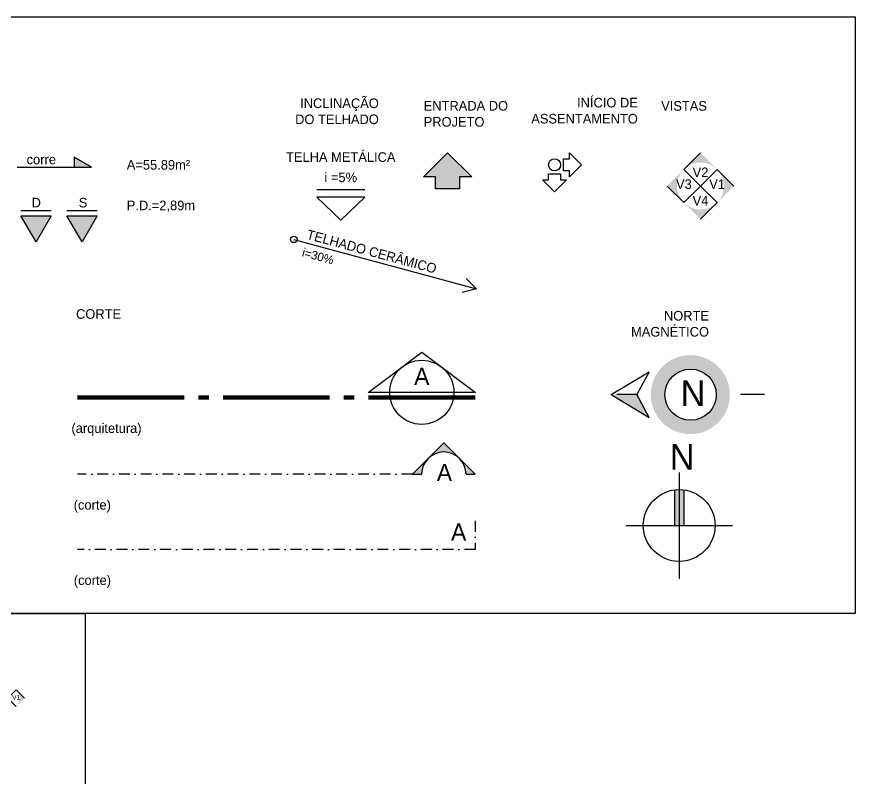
# Model space of a CAD drawing. Header units: centimetres. Extents: x 30244 to 591333, y -111940 to 104227.
# Drawn here: x 105886 to 184281, y 12645 to 83856 of the extents above; entities that cross this region are included whole.
import ezdxf
from ezdxf.enums import TextEntityAlignment as Align

# ---------------------------------------------------------------- set-up
doc = ezdxf.new("R2010")
doc.units = ezdxf.units.CM
doc.header["$LTSCALE"] = 4
doc.linetypes.add('DASHDOT', pattern=[25.4, 12.7, -6.35, 0, -6.35])
doc.layers.add('B-CORTE', color=4, linetype='DASHDOT')
doc.layers.add('B-SIMBOLOS', color=2, linetype='Continuous')
doc.layers.add('C-TEXTO-01', color=2, linetype='Continuous', lineweight=20)
doc.layers.add('C-TEXTO-03', color=2, linetype='Continuous', lineweight=20)
doc.styles.add('Esc.125', font='ERASLGHT.TTF', dxfattribs={"height": 22.5})
doc.styles.add('RSA', font='arial.ttf')
doc.styles.add('S0', font='ERASDEMI.TTF')
doc.styles.add('S2', font='romans.shx', dxfattribs={"height": 0.2})
doc.styles.add('Símbolos', font='ERASLGHT.TTF')

# ---------------------------------------------------------------- blocks, each defined once
blk = doc.blocks.new('*U42')
blk.add_hatch(color=256).paths.add_polyline_path([(0.485, 0.485), (0.97, 0), (0.485, -0.485, 0.414214)])
for p, q in [((0.485, 0.485), (0, 0)), ((0.97, 0), (0.485, 0.485)), ((0, 0), (0.485, -0.485))]:
    blk.add_line(p, q)
at = {"layer": 'B-SIMBOLOS', "style": 'S2'}
blk.add_attdef('V1-V2-V3-V4', text='', height=0.2, dxfattribs=at).set_placement((0.485, -0.086), align=Align.CENTER)
blk = doc.blocks.new('*U48')
blk.add_line((-1779.84, 292.55), (-1792.34, 292.55))
blk.add_lwpolyline([(-1786.09, 279.72), (-1792.34, 290.55), (-1779.84, 290.55)], close=True)
at = {"layer": 'C-TEXTO-01', "style": 'Símbolos'}
blk.add_text('S', height=4, dxfattribs=at).set_placement((-1787.45, 294.03))
blk = doc.blocks.new('*U47')
blk.add_line((6.25, 12.83), (-6.25, 12.83))
blk.add_lwpolyline([(0, 0), (-6.25, 10.83), (6.25, 10.83)], close=True)
at = {"layer": 'C-TEXTO-01', "style": 'Símbolos'}
blk.add_text('D', height=4, dxfattribs=at).set_placement((-1.82, 14.31))
blk = doc.blocks.new('SENTIDO INCL')
for p, q in [((0, 0), (295, 0)), ((295, 0), (275.1, 11.5)), ((295, 0), (275.1, -11.5))]:
    blk.add_line(p, q)
blk.add_circle((0, 0), 5)
at = {"color": 7, "style": 'RSA'}
for tag, p in [('SENTIDO', (17.9, 6)), ('INCLINAÇÃO', (18.3, -22.1))]:
    blk.add_attdef(tag, p, '', height=15, dxfattribs=at)
blk = doc.blocks.new('*U41')
for p, q in [((0.312, 0.25), (0.562, 0)), ((0.312, 0.125), (0.312, 0.25)), ((0.187, -0.125), (0.187, 0.125)), ((0.187, 0.125), (0.312, 0.125)), ((0.562, 0), (0.312, -0.25)), ((0.312, -0.125), (0.187, -0.125)), ((0.312, -0.25), (0.312, -0.125)), ((0, -0.562), (-0.25, -0.313)), ((-0.25, -0.313), (-0.125, -0.313)), ((-0.125, -0.313), (-0.125, -0.187)), ((-0.125, -0.187), (0.125, -0.187)), ((0.25, -0.313), (0, -0.562)), ((0.125, -0.187), (0.125, -0.313)), ((0.125, -0.313), (0.25, -0.313))]:
    blk.add_line(p, q)
blk.add_circle((0, 0), 0.125)
blk = doc.blocks.new('*U40')
blk.add_lwpolyline([(40.25, 5.277), (46.526, 0.6), (33.974, 0.6)], close=True)
at = {"ltscale": 0.7, "const_width": 0.5}
for points in [[(12.5, 0), (0, 0)], [(15.375, 0), (14.125, 0)], [(29.5, 0), (17, 0)], [(32.375, 0), (31.125, 0)], [(46.5, 0), (34, 0)]]:
    blk.add_lwpolyline(points, dxfattribs=at)
blk.add_circle((40.25, 0.6), 3.75)
at = {"style": 'S0'}
blk.add_attdef('LETRA_CORTE', text='', height=2, dxfattribs=at).set_placement((40.25, 2.475), align=Align.MIDDLE_CENTER)
blk = doc.blocks.new('*U29')
blk.add_hatch(color=256).paths.add_polyline_path([(0.485, -0.485), (0, -0.97), (-0.485, -0.485, 0.414214)])
for p, q in [((0, 0), (-0.485, -0.485)), ((0.485, -0.485), (0, 0)), ((0, -0.97), (0.485, -0.485))]:
    blk.add_line(p, q)
at = {"layer": 'B-SIMBOLOS', "style": 'S2'}
blk.add_attdef('V1-V2-V3-V4', text='', height=0.2, dxfattribs=at).set_placement((0, -0.571), align=Align.CENTER)
blk = doc.blocks.new('*U30')
blk.add_hatch(color=256).paths.add_polyline_path([(-0.485, -0.485), (-0.97, 0), (-0.485, 0.485, 0.414214)])
for p, q in [((0, 0), (-0.485, 0.485)), ((-0.485, -0.485), (0, 0)), ((-0.97, 0), (-0.485, -0.485))]:
    blk.add_line(p, q)
at = {"layer": 'B-SIMBOLOS', "style": 'S2'}
blk.add_attdef('V1-V2-V3-V4', text='', height=0.2, dxfattribs=at).set_placement((-0.485, -0.086), align=Align.CENTER)
blk = doc.blocks.new('*U31')
blk.add_hatch(color=256).paths.add_polyline_path([(-0.485, 0.485), (0, 0.97), (0.485, 0.485, 0.414214)])
for p, q in [((0, 0.97), (-0.485, 0.485)), ((-0.485, 0.485), (0, 0)), ((0, 0), (0.485, 0.485))]:
    blk.add_line(p, q)
at = {"layer": 'B-SIMBOLOS', "style": 'S2'}
blk.add_attdef('V1-V2-V3-V4', text='', height=0.2, dxfattribs=at).set_placement((0, 0.399), align=Align.CENTER)
blk = doc.blocks.new('*U33')
blk.add_line((-0.45, 0.573), (0.45, 0.573))
blk.add_lwpolyline([(0, 0), (0.45, 0.433), (-0.45, 0.433)], close=True)
at = {"style": 'S2'}
for tag, p in [('COBERTURA', (0, 1.092)), ('INCLINAÇÃO', (0, 0.713))]:
    blk.add_attdef(tag, text='', height=0.2, dxfattribs=at).set_placement(p, align=Align.CENTER)
blk = doc.blocks.new('A$C114277C9')
h = blk.add_hatch(color=256)
h.dxf.hatch_style = 1
h.paths.add_polyline_path([(852, 148), (852, 0), (1109, 0)])
for p, q in [((1109, 0), (852, 148)), ((852, 148), (852, 0)), ((0, 0), (1109, 0))]:
    blk.add_line(p, q)
blk = doc.blocks.new('*U28')
for p, q in [((-0.5, 0.25), (0, 0.75)), ((0, 0.75), (0.5, 0.25)), ((-0.25, 0.25), (-0.5, 0.25)), ((-0.25, 0), (-0.25, 0.25)), ((0.5, 0.25), (0.25, 0.25)), ((0.25, 0.25), (0.25, 0)), ((0.25, 0), (-0.25, 0))]:
    blk.add_line(p, q)
blk = doc.blocks.new('A$C7EF14637')
at = {"layer": 'B-SIMBOLOS'}
h = blk.add_hatch(color=251, dxfattribs=at)
h.dxf.hatch_style = 1
h.set_gradient(color1=(90, 98, 114), color2=(235, 235, 235), tint=0.01, name='INVCYLINDER')
h.paths.add_polyline_path([(48.32, -14.64, 1), (25.76, 14.63, 1)])
h.paths.add_polyline_path([(27.68, 12.14, -1), (46.4, -12.15, -1)], flags=16)
h.paths.add_polyline_path([(29.67, 9.56, -1), (44.42, -9.58, -1)], flags=0)
h.paths.add_polyline_path([(35.01, -8.05), (33.9, -6.62), (37.87, 5.17), (29.68, -1.14), (28.69, 0.14), (39.1, 8.16), (40.16, 6.77), (36.19, -5.04), (44.39, 1.29), (45.41, -0.04)], flags=0)
h = blk.add_hatch(color=251, dxfattribs=at)
h.dxf.hatch_style = 1
h.set_gradient(color1=(90, 98, 114), color2=(235, 235, 235), tint=0.01, name='INVCYLINDER')
h.paths.add_polyline_path([(46.4, -12.15, 1), (27.68, 12.14, 1)])
h.paths.add_polyline_path([(29.67, 9.56, -1), (44.42, -9.58, -1)], flags=16)
h.paths.add_polyline_path([(35.01, -8.05), (33.9, -6.62), (37.87, 5.17), (29.68, -1.14), (28.69, 0.14), (39.1, 8.16), (40.16, 6.77), (36.19, -5.04), (44.39, 1.29), (45.41, -0.04)], flags=0)
blk.add_hatch(color=256, dxfattribs=at).paths.add_polyline_path([(0, 0), (17.83, -10.63), (12.08, 0)])
for p, q in [((0, 0), (17.83, 10.63)), ((17.83, 10.63), (12.08, 0)), ((0, 0), (17.83, -10.63)), ((12.08, 0), (2.63, 0)), ((17.83, -10.63), (12.08, 0)), ((71.68, 0), (60.42, 0))]:
    blk.add_line(p, q, dxfattribs=at)
blk.add_circle((37.16, -0.02), 11.99, dxfattribs=at)
at = {"layer": 'C-TEXTO-03', "insert": (32.52, 6.64), "char_height": 12, "width": 11.9206, "attachment_point": 1, "style": 'Símbolos'}
blk.add_mtext('N', dxfattribs=at)
blk = doc.blocks.new('A$C6AB97AFF')
at = {"layer": 'B-SIMBOLOS'}
h = blk.add_hatch(color=252, dxfattribs=at)
h.set_gradient(color1=(132, 132, 132), one_color=1, tint=1, name='INVCURVED')
h.paths.add_polyline_path([(2.19, 16.65, 0.032761), (0, 16.79), (0, 0), (2.19, 0)])
h.paths.add_polyline_path([(0, 16.79, 0.032761), (-2.19, 16.65), (-2.19, 0), (0, 0)])
for p, q in [((0, 24.86), (0, -24.86)), ((-2.19, 16.65), (-2.19, 0)), ((2.19, 16.65), (2.19, 0)), ((-24.86, 0), (24.86, 0))]:
    blk.add_line(p, q, dxfattribs=at)
blk.add_circle((0, 0), 16.79, dxfattribs=at)
at = {"layer": 'C-TEXTO-03', "insert": (-4.41, 38.08), "char_height": 12, "width": 11.9206, "attachment_point": 1, "style": 'Símbolos'}
blk.add_mtext('N', dxfattribs=at)
blk = doc.blocks.new('A$C4B335074')
at = {"layer": 'B-CORTE', "linetype": 'Continuous'}
h = blk.add_hatch(color=256, dxfattribs=at)
h.paths.add_polyline_path([(14.71, 14.71), (7.35, 7.35, -0.414214), (22.06, 7.35)])
h.paths.add_polyline_path([(22.06, 7.35, -0.198912), (25.11, 0), (29.42, 0)])
h.paths.add_polyline_path([(7.35, 7.35), (0, 0), (4.31, 0, -0.198912)])
for p, q in [((14.71, 14.71), (0, 0)), ((29.42, 0), (14.71, 14.71)), ((0, 0), (4.31, 0)), ((25.11, 0), (29.42, 0))]:
    blk.add_line(p, q, dxfattribs=at)
at = {"layer": 'B-CORTE', "linetype": 'Continuous', "ltscale": 0.4}
blk.add_arc((14.71, 0), 10.4, 0, 180, dxfattribs=at)

msp = doc.modelspace()

# ---------------------------------------------------------------- hatches: boundary and pattern name
at = {"layer": 'B-SIMBOLOS'}
h = msp.add_hatch(color=256, dxfattribs=at)
h.dxf.hatch_style = 1
h.paths.add_polyline_path([(143918.86, 68882.627), (145043.86, 68882.627), (145043.86, 67757.627), (147293.86, 67757.627), (147293.86, 68882.627), (148418.86, 68882.627), (146168.86, 71132.627)])
h = msp.add_hatch(color=256, dxfattribs=at)
h.dxf.hatch_style = 1
h.paths.add_polyline_path([(109090.988, 65241.614), (106278.488, 65241.614), (107684.738, 62805.918)])
h = msp.add_hatch(color=256, dxfattribs=at)
h.dxf.hatch_style = 1
h.paths.add_polyline_path([(111985.164, 62805.392), (113391.414, 65241.089), (110578.914, 65241.089)])

# ---------------------------------------------------------------- linework, layer by layer
at = {"layer": 'B-CORTE', "ltscale": 20}
msp.add_line((142871.468, 41078.227), (111554.596, 41078.227), dxfattribs=at)
msp.add_lwpolyline([(148754.596, 36706.681), (148754.596, 34031.962), (111554.596, 34031.962)], dxfattribs=at)
at = {"layer": 'DEFPOINTS', "color": 9}
for points in [[(40300.736, 83855.823), (184280.613, 83855.823), (184280.613, 28044.403), (40300.736, 28044.403)], [(40300.736, 28044.403), (112290.675, 28044.403), (112290.675, 138.692), (40300.736, 138.692)]]:
    msp.add_lwpolyline(points, close=True, dxfattribs=at)

# ---------------------------------------------------------------- block references
at = {"layer": 'B-CORTE', "xscale": 200, "yscale": 200, "zscale": 200}
msp.add_blockref('A$C4B335074', (142871.468, 41078.227), dxfattribs=at)
at = {"layer": 'B-SIMBOLOS'}
ref = msp.add_blockref('*U33', (136178.778, 64823.979), dxfattribs=dict(at, xscale=5000, yscale=5000, zscale=5000))
ref.add_attrib('COBERTURA', 'TELHA METÁLICA', dxfattribs={"layer": 'C-TEXTO-01', "height": 900, "style": 'Símbolos'}).set_placement((136178.778, 70284.764), align=Align.CENTER)
ref.add_attrib('INCLINAÇÃO', 'i =5%', dxfattribs={"layer": 'C-TEXTO-01', "height": 900, "style": 'Símbolos'}).set_placement((136178.778, 68389.186), align=Align.CENTER)
for name, p, xscale, yscale, zscale in [('A$C114277C9', (105937.925, 69793.552), 6.25, 6.25, 6.25), ('*U28', (146168.86, 67757.627), 4500, 4500, 4500), ('*U41', (156167.931, 70007.627), 4500, 4500, 4500), ('*U47', (107684.738, 62805.918), 225, 225, 225), ('*U48', (513856.464, -132.046), 225, 225, 225)]:
    msp.add_blockref(name, p, dxfattribs=dict(at, xscale=xscale, yscale=yscale, zscale=zscale))
ref = msp.add_blockref('*U31', (169815.706, 68029.05), dxfattribs=dict(at, xscale=3200, yscale=3200, zscale=3200))
ref.add_attrib('V1-V2-V3-V4', 'V2', dxfattribs={"layer": 'C-TEXTO-01', "height": 900, "style": 'Símbolos'}).set_placement((169815.706, 69306.966), align=Align.MIDDLE_CENTER)
ref = msp.add_blockref('*U30', (169815.706, 68029.05), dxfattribs=dict(at, xscale=3200, yscale=3200, zscale=3200))
ref.add_attrib('V1-V2-V3-V4', 'V3', dxfattribs={"layer": 'C-TEXTO-01', "height": 900, "style": 'Símbolos'}).set_placement((168263.917, 67755.178), align=Align.CENTER)
ref = msp.add_blockref('*U42', (169815.706, 68029.05), dxfattribs=dict(at, xscale=3200, yscale=3200, zscale=3200))
ref.add_attrib('V1-V2-V3-V4', 'V1', dxfattribs={"layer": 'C-TEXTO-01', "height": 900, "style": 'Símbolos'}).set_placement((171367.494, 67755.178), align=Align.CENTER)
ref = msp.add_blockref('*U29', (169815.706, 68029.05), dxfattribs=dict(at, xscale=3200, yscale=3200, zscale=3200))
ref.add_attrib('V1-V2-V3-V4', 'V4', dxfattribs={"layer": 'C-TEXTO-01', "height": 900, "style": 'Símbolos'}).set_placement((169815.706, 66203.39), align=Align.CENTER)
ref = msp.add_blockref('SENTIDO INCL', (131789.579, 63035.305), dxfattribs=dict(at, xscale=59.99999999804226, yscale=59.99999999804226, zscale=59.99999999804226, rotation=344.8662196923002))
ref.add_attrib('INCLINAÇÃO', 'i=30%', (132500.42, 61469.037), dxfattribs={"layer": 'C-TEXTO-01', "height": 800, "rotation": 344.86621969, "style": 'Símbolos'})
ref.add_attrib('SENTIDO', 'TELHADO CERÂMICO', (132918.706, 63100.52), dxfattribs={"layer": 'C-TEXTO-01', "height": 900, "rotation": 344.86621969, "style": 'Símbolos'})
ref = msp.add_blockref('*U40', (111554.596, 48253.242), dxfattribs=dict(at, xscale=800, yscale=800, zscale=800))
ref.add_attrib('LETRA_CORTE', 'A', dxfattribs={"layer": 'C-TEXTO-01', "lineweight": -2, "height": 1600, "style": 'Símbolos'}).set_placement((143754.596, 50233.242), align=Align.MIDDLE_CENTER)
ref = msp.add_blockref('*U42', (105058.221, 20131.016), dxfattribs=dict(at, xscale=1600, yscale=1600, zscale=1600))
ref.add_attrib('V1-V2-V3-V4', 'V1', dxfattribs={"layer": 'C-TEXTO-01', "height": 450, "style": 'Símbolos'}).set_placement((105834.115, 19994.08), align=Align.CENTER)
at = {"layer": 'C-TEXTO-03', "xscale": 200, "yscale": 200, "zscale": 200}
for name, p in [('A$C7EF14637', (161455.574, 48518.515)), ('A$C6AB97AFF', (167824.099, 36279.771))]:
    msp.add_blockref(name, p, dxfattribs=at)

# ---------------------------------------------------------------- texts
at = {"layer": 'C-TEXTO-01', "char_height": 900, "attachment_point": 7, "style": 'Esc.125'}
for s, insert in [('corre', (106807.02, 70049.609)), ('A=55.89m²', (116170.59, 69546.627)), ('P.D.=2,89m', (116170.59, 65595.957))]:
    msp.add_mtext(s, dxfattribs=dict(at, insert=insert))
at = {"layer": 'C-TEXTO-01', "char_height": 1600, "width": 2256.93129, "attachment_point": 1, "style": 'Esc.125'}
for insert in [(145158.966, 42031.818), (146489.366, 36469.29)]:
    msp.add_mtext('A', dxfattribs=dict(at, insert=insert))
at = {"layer": 'DEFPOINTS', "char_height": 900, "width": 9025.75697, "attachment_point": 3, "style": 'Esc.125'}
for s, insert in [('INCLINAÇÃO\\PDO TELHADO', (139736.336, 76216.009)), ('INÍCIO DE \\PASSENTAMENTO', (163955.556, 76274.811)), ('\\pxql;ENTRADA DO\\PPROJETO', (152959.142, 75981.207)), ('{\\fAvantGarde Bk BT|b0|i0|c0|p34;VISTAS}', (170417.591, 75969.618)), ('CORTE ', (115640.359, 56510.095)), ('NORTE MAGNÉTICO', (170607.839, 56347.784)), ('{\\fAvantGarde Bk BT|b0|i0|c0|p34;(arquitetura)}', (117555.151, 45835.811)), ('{\\fAvantGarde Bk BT|b0|i0|c0|p34;(corte)}', (114685.794, 38660.796)), ('{\\fAvantGarde Bk BT|b0|i0|c0|p34;(corte)}', (114694.679, 31614.531))]:
    msp.add_mtext(s, dxfattribs=dict(at, insert=insert))

doc.saveas('drawing.dxf')
